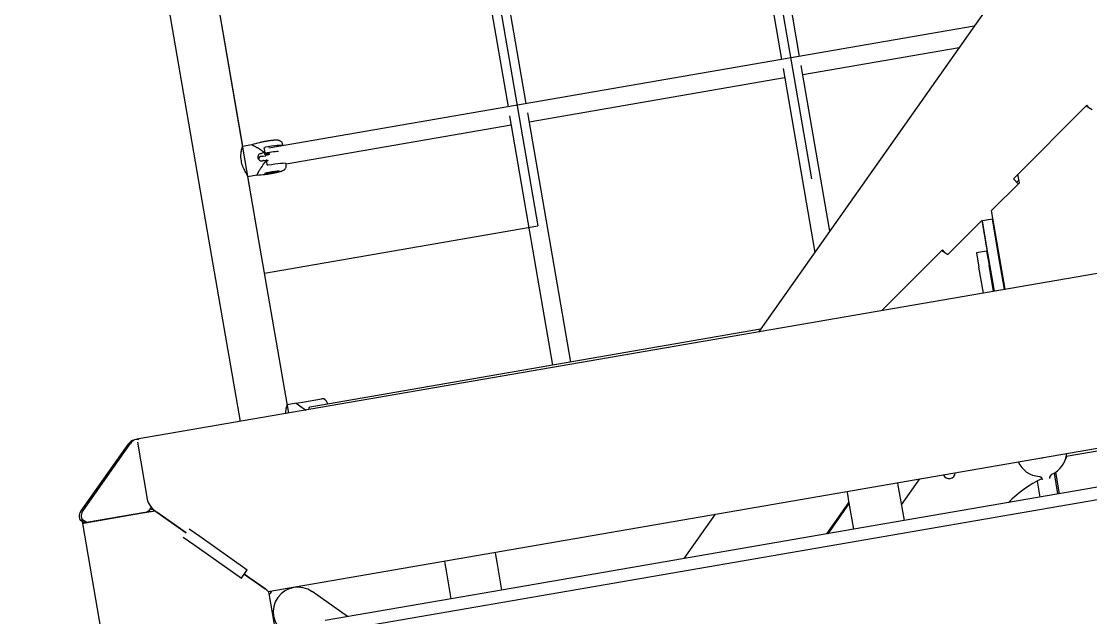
# Model space of a CAD drawing. Header units: millimetres. Extents: x 246416442 to 246896683, y 7418963194 to 7419503218.
# Drawn here: x 246834276 to 246835323, y 7419446325 to 7419446908 of the extents above; entities that cross this region are included whole.
import ezdxf
from ezdxf.lldxf.tags import DXFTag

# ---------------------------------------------------------------- set-up
doc = ezdxf.new("R2010")
doc.units = ezdxf.units.MM
doc.layers.add('L-Hatch Boundary', color=1, linetype='Continuous')
doc.layers.add('L-X-E-PLAY', color=9, linetype='Continuous')
doc.layers.add('L-SUB-SOIL DRAINAGE', color=170, linetype='SUBSOIL', lineweight=20)
doc.styles.get("Standard").update_dxf_attribs({"font": 'arial.ttf'})
tags = doc.linetypes.add('SUBSOIL', pattern='A,12.7,-5.08,["SSD",Standard,S=2.54,R=0,X=-2.54,Y=-1.27],-6.35', length=24.13).pattern_tags.tags
tags[6] = DXFTag(74, 10)

# ---------------------------------------------------------------- blocks, each defined once
blk = doc.blocks.new('Kubus Triple - Moduplay')
at = {"layer": 'L-X-E-PLAY', "lineweight": 25}
for p, q in [((-141514.2, -695474), (-141514.2, -694674)), ((-141514.2, -695474), (-141514.2, -694674)), ((-141514.2, -695474), (-141514.2, -694674)), ((-141514.2, -695474), (-141514.2, -694674)), ((-141514.2, -695474), (-141514.2, -694674)), ((-141562.5, -694690.2), (-141562.5, -695474)), ((-141251.5, -695147.4), (-141251.5, -695386.5)), ((-141233.5, -695386.5), (-141233.5, -695147.4)), ((-140979.7, -695147.4), (-140979.7, -695386.5)), ((-140961.7, -695386.5), (-140961.7, -695147.4)), ((-141514.2, -695380.5), (-141514.2, -695161)), ((-140614.2, -695212.6), (-141047.1, -695645.5)), ((-141242.5, -695251.6), (-141242.5, -695506.4)), ((-141242.5, -695251.6), (-141242.5, -695506.4)), ((-141242.5, -695251.6), (-141242.5, -695506.4)), ((-141242.5, -695251.6), (-141242.5, -695506.4)), ((-141242.5, -695251.6), (-141242.5, -695506.4)), ((-140970.7, -695251.6), (-140970.7, -695506.4)), ((-140970.7, -695251.6), (-140970.7, -695506.4)), ((-140970.7, -695251.6), (-140970.7, -695506.4)), ((-140970.7, -695251.6), (-140970.7, -695506.4)), ((-140970.7, -695251.6), (-140970.7, -695506.4)), ((-141505.2, -695380.5), (-141514.3, -695380.5)), ((-141493.8, -695386.5), (-141493.8, -695390.4)), ((-140788.1, -695386.5), (-141489.2, -695386.5)), ((-141475.2, -695386.5), (-141475.2, -695385.6)), ((-141501.2, -695393.8), (-141501.2, -695394.8)), ((-141496.2, -695390.4), (-141496.4, -695390.4)), ((-141496.4, -695393.3), (-141496.2, -695393.3)), ((-141496.4, -695397.8), (-141496.2, -695397.8)), ((-141493.9, -695390.4), (-141496.2, -695390.4)), ((-141496.2, -695393.3), (-141493.9, -695393.3)), ((-141496.2, -695397.8), (-141493.9, -695397.8)), ((-141493.8, -695390.4), (-141492.8, -695390.8)), ((-141492.8, -695392.9), (-141493.8, -695393.3)), ((-141492.8, -695398.1), (-141493.8, -695397.8)), ((-141493.8, -695397.8), (-141493.8, -695401.7)), ((-141251.5, -695395.5), (-141251.5, -695643.2)), ((-141233.5, -695643.2), (-141233.5, -695395.5)), ((-140979.7, -695395.5), (-140979.7, -695578.1)), ((-140961.7, -695560.1), (-140961.7, -695395.5)), ((-141475.2, -695405.5), (-141475.2, -695404.5)), ((-141475.2, -695404.5), (-141251.5, -695404.5)), ((-141233.5, -695404.5), (-140979.7, -695404.5)), ((-140961.7, -695404.5), (-140806.1, -695404.5)), ((-141514.2, -695474), (-141514.2, -695410.4)), ((-141514.2, -695410.5), (-141505.2, -695410.5)), ((-141562.5, -695474), (-141562.5, -695645.5)), ((-141514.2, -695645.5), (-141514.2, -695474)), ((-141514.2, -695645.5), (-141514.2, -695474)), ((-141514.2, -695645.5), (-141514.2, -695474)), ((-141514.2, -695645.5), (-141514.2, -695474)), ((-141514.2, -695645.5), (-141514.2, -695474)), ((-140775.7, -695540.1), (-140692.6, -695481.3)), ((-140693.3, -695481.8), (-140688.1, -695486.5)), ((-140693.1, -695481.9), (-140693.2, -695481.7)), ((-140690.9, -695483.9), (-140692.6, -695481.3)), ((-141514.2, -695506.4), (-141242.5, -695506.4)), ((-141514.2, -695506.4), (-141242.5, -695506.4)), ((-141514.2, -695506.4), (-141242.5, -695506.4)), ((-141514.2, -695506.4), (-141242.5, -695506.4)), ((-141514.2, -695506.4), (-141242.5, -695506.4)), ((-140802.1, -695567.2), (-140770.6, -695544.9)), ((-140771.9, -695545.8), (-140775.7, -695540.1)), ((-140773.1, -695544.1), (-140770.6, -695542.3)), ((-140770.6, -695544.9), (-140770.6, -695536.5)), ((-140851.5, -695602.1), (-140813.1, -695575)), ((-140813.1, -695575), (-140813.1, -695645.1)), ((-140802.6, -695575.6), (-140812.6, -695575.6)), ((-140812.6, -695609.3), (-140812.6, -695575.6)), ((-140802.6, -695609.3), (-140802.6, -695575.6)), ((-140802.1, -695645.1), (-140802.1, -695567.2)), ((-140924.8, -695645.5), (-140856, -695596.9)), ((-140856.6, -695597.3), (-140851.5, -695602.1)), ((-140856.5, -695597.5), (-140856.6, -695597.3)), ((-140854.3, -695599.5), (-140856, -695596.9)), ((-140823.6, -695605.5), (-140823.6, -695619.5)), ((-140813.6, -695605.5), (-140823.6, -695605.5)), ((-140813.6, -695605.5), (-140813.6, -695619.5)), ((-140812.6, -695645.5), (-140812.6, -695609.3)), ((-140802.6, -695645.5), (-140802.6, -695609.3)), ((-140823.6, -695645.5), (-140823.6, -695619.5)), ((-140813.6, -695645.5), (-140813.6, -695619.5)), ((-141505.2, -695637.2), (-141514.2, -695637.2)), ((-141505.2, -695637.2), (-141496.9, -695637.2)), ((-141505.2, -695637.2), (-141500.2, -695642.2)), ((-141496.9, -695637.2), (-141480.2, -695637.2)), ((-140802.6, -695639.3), (-140802.1, -695638.8)), ((-141730.6, -695705.1), (-141674.5, -695649)), ((-141728.4, -695704.8), (-141672.4, -695648.7)), ((-141665, -695648.4), (-141665, -695705)), ((-139466.8, -695645.5), (-141663, -695645.5)), ((-141500.2, -695642.2), (-141496.9, -695645.5)), ((-141493.8, -695644.6), (-141493.8, -695645.5)), ((-141475.2, -695643.2), (-141492.8, -695643.2)), ((-141475.2, -695643.2), (-141475.2, -695642.2)), ((-141044.8, -695643.2), (-141475.2, -695643.2)), ((-140813.1, -695645.1), (-140812.6, -695645.1)), ((-140802.1, -695639.7), (-140802.6, -695640.2)), ((-140802.6, -695645.1), (-140802.1, -695645.1)), ((-141733, -695714), (-141731.6, -695715.4)), ((-141731.6, -695714.2), (-141731.6, -695717.7)), ((-141728.7, -695717.7), (-141731.6, -695717.7)), ((-141731.6, -695717.7), (-141731.6, -697913.9)), ((-141730.8, -695713.7), (-141727.9, -695716.6)), ((-141728.4, -695716.1), (-141729.9, -695717.6)), ((-141672.1, -695717.7), (-141728.7, -695717.7)), ((-141669.5, -695717.4), (-141725.5, -695717.4)), ((-141723.3, -695717.4), (-141723, -695717.7)), ((-141659.5, -695717.7), (-141672.1, -695717.7)), ((-141633.1, -695744), (-141658, -695719.2)), ((-141658, -695719.2), (-141633.1, -695744)), ((-141629.5, -695740.5), (-141620.5, -695749.5)), ((-141636.6, -695747.6), (-141627.6, -695756.6)), ((-141620.5, -695749.5), (-141580.2, -695789.8)), ((-141627.6, -695756.6), (-141587.3, -695796.9)), ((-141587.3, -695796.9), (-141580.2, -695789.8)), ((-141566, -695811.1), (-141583.8, -695793.4)), ((-141583.8, -695793.4), (-141566, -695811.1)), ((-141563.7, -695814), (-139565.2, -695814)), ((-141563.1, -697814.6), (-141563.1, -695816.1)), ((-141535.1, -695814), (-141535.8, -695814.7)), ((-141388.1, -695816.7), (-141388.1, -695814)), ((-141388.1, -695823.8), (-141388.1, -695816.7)), ((-141338.1, -695814), (-141338.1, -695816.7)), ((-141338.1, -695816.7), (-141338.1, -695823.8)), ((-141156.5, -695851.6), (-141119, -695814)), ((-140988.1, -695816.7), (-140988.1, -695814)), ((-140988.1, -695823.8), (-140988.1, -695816.7)), ((-140938.1, -695814), (-140938.1, -695816.7)), ((-140916.2, -695814), (-140938.1, -695835.9)), ((-140938.1, -695816.7), (-140938.1, -695823.8)), ((-140770.8, -695816.4), (-140687.6, -695816.4)), ((-141491.4, -695851.6), (-141521.3, -695821.6)), ((-141388.1, -695851.6), (-141388.1, -695823.8)), ((-141338.1, -695823.8), (-141338.1, -695851.6)), ((-141014.9, -695851.6), (-140988.1, -695824.8)), ((-140988.1, -695825.7), (-141014, -695851.6)), ((-140988.1, -695851.6), (-140988.1, -695823.8)), ((-140938.1, -695823.8), (-140938.1, -695851.6)), ((-140803.1, -695835.8), (-140803.1, -695851.6)), ((-140785.1, -695851.6), (-140785.1, -695830.8)), ((-140783.6, -695851.6), (-140783.6, -695830.1)), ((-141388.1, -695851.6), (-141513.5, -695851.6)), ((-141338.1, -695851.6), (-141388.1, -695851.6)), ((-140988.1, -695851.6), (-141338.1, -695851.6)), ((-140938.1, -695851.6), (-140988.1, -695851.6)), ((-140588.1, -695851.6), (-140938.1, -695851.6)), ((-141513.5, -695863.6), (-139612.7, -695863.6)), ((-141513.5, -695863.6), (-139612.7, -695863.6))]:
    blk.add_line(p, q, dxfattribs=at)
for centre, radius, start, end in [((-141489.9, -695514.7), 135.1, 93.1805, 96.5166), ((-141497.8, -695394.1), 3.68, 86.5891, 273.4109), ((-141497.8, -695395), 3.66, 160.9829, 172.0892), ((-141497.8, -695396), 3.66, 160.9829, 164.6106), ((-141497.8, -695396.9), 3.68, 86.5891, 157.0882), ((-141497, -695380.1), 10.3, 266.9532, 273.0468), ((-141497, -695383.5), 9.8, 266.7967, 273.2033), ((-141497, -695407.5), 9.8, 86.7967, 93.2033), ((-141491.8, -695386.2), 4.66, 257.0976, 272.4302), ((-141491.8, -695397.1), 4.29, 86.916, 103.5562), ((-141491.8, -695394), 4.29, 256.4438, 273.084), ((-141491.2, -695292), 119.4, 263.2638, 267.0391), ((-141488, -695652.2), 30.2, 150.2538, 167.1971), ((-141480.2, -695642.2), 5, 0, 90), ((-141665, -695655.5), 10, 122.8502, 135), ((-141665, -695655.5), 10, 81.8699, 89.5552), ((-141721.6, -695712.1), 10, 180.4448, 213.4631), ((-141721.6, -695712.1), 10, 135, 147.1498), ((-141721.6, -695712.1), 10, 213.4631, 214.4499), ((-141538.4, -695838.7), 24.1, 45, 225), ((-140886.6, -695812.7), 6, 192.388, 347.612), ((-140794.1, -695807.4), 25, 195.2601, 255.3215), ((-140794.1, -695807.4), 6.6, 265.5442, 274.4558), ((-140794.1, -695807.4), 25, 284.6785, 344.7399), ((-140792.6, -695805.2), 25, 323.2095, 333.256), ((-140762.9, -695954.1), 125, 106.2284, 124.8663), ((-140801.6, -695835.4), 4, 359.9535, 74.7911), ((-140786.6, -695835.4), 4, 105.1563, 180.047)]:
    blk.add_arc(centre, radius, start, end, dxfattribs=at)
for centre, major_axis, ratio, start_param, end_param in [((-141490.2, -695395.5), (-15, 15), 0.049175, -1.272421, -0.791933), ((-141490.2, -695386.6), (-15, 0), 0.098114, 3.171102, 4.88536), ((-141490.2, -695395.5), (-15, -15), 0.049175, -1.370693, -0.890205), ((-141490.2, -695391.8), (4.25, 0), 0.098114, 1.332708, 4.950477), ((-141490.2, -695391.8), (-9.7, 0), 0.098114, 3.042843, 4.852827), ((-141490.2, -695391.8), (-9.7, 0), 0.098114, 1.430359, 1.674315), ((-141490.2, -695404.5), (-15, 0), 0.098114, 3.141593, 4.88536), ((-141671.3, -695652.3), (-5.66, -5.66), 0.57735, 3.60833, 4.712389), ((-141669.1, -695652), (-5.66, -5.66), 0.57735, 3.141593, 4.712389), ((-141658, -695655.5), (6.02, -9.73), 0.381966, 2.909769, 3.164522), ((-141727.3, -695708.3), (5.66, 5.66), 0.57735, 1.570796, 3.476864), ((-141725.2, -695708), (5.66, 5.66), 0.57735, 1.570796, 3.141593), ((-141658, -695712.1), (-6.02, 9.73), 0.381966, 0.553574, 2.124371), ((-141721.6, -695719.2), (9.73, -6.02), 0.381966, 3.231519, 3.957457), ((-141722.3, -695710.9), (5.66, 5.66), 0.57735, 3.141593, 3.665191), ((-141666.2, -695710.9), (5.66, 5.66), 0.57735, 3.665191, 4.840274), ((-141665, -695719.2), (-4.87, 3.01), 0.381966, 4.570331, 5.086518), ((-141665, -695719.2), (-9.73, 6.02), 0.381966, 4.360173, 4.809051), ((-141665, -695719.2), (9.73, -6.02), 0.381966, 1.017222, 1.21858), ((-141573.1, -695811.1), (-9.73, 6.02), 0.381966, 3.373416, 4.158815), ((-141563.4, -695813.7), (3.54, 3.54), 0.57735, 4.260843, 5.163935)]:
    blk.add_ellipse(centre, major_axis=major_axis, ratio=ratio, start_param=start_param, end_param=end_param, dxfattribs=at)
blk.add_ellipse((-141490.2, -695410.4), major_axis=(7.25, 0), ratio=0.098114, dxfattribs=at)
for points, knots in [([(-141514.3, -695380.5), (-141514.3, -695380.5), (-141514.3, -695380.5), (-141514.5, -695380.7), (-141514.6, -695380.9), (-141515, -695381.5), (-141515.2, -695381.8), (-141515.7, -695382.8), (-141515.9, -695383.3), (-141516.4, -695384.5), (-141516.7, -695385.2), (-141517.2, -695386.7), (-141517.4, -695387.5), (-141517.8, -695389.2), (-141518, -695390.1), (-141518.2, -695392), (-141518.2, -695393), (-141518.2, -695395), (-141518.2, -695396), (-141518, -695398), (-141517.8, -695399), (-141517.4, -695400.8), (-141517.2, -695401.7), (-141516.7, -695403.5), (-141516.4, -695404.3), (-141515.9, -695405.8), (-141515.7, -695406.4), (-141515.2, -695407.7), (-141515, -695408.2), (-141514.6, -695409.2), (-141514.5, -695409.6), (-141514.3, -695410.1), (-141514.2, -695410.3), (-141514.2, -695410.4), (-141514.2, -695410.4), (-141514.2, -695410.4)], [0, 0, 0, 0, 0.0322307, 0.0322307, 0.0966419, 0.0966419, 0.1610531, 0.1610531, 0.2254642, 0.2254642, 0.2898754, 0.2898754, 0.3542866, 0.3542866, 0.4186978, 0.4186978, 0.4831089, 0.4831089, 0.5475201, 0.5475201, 0.6119313, 0.6119313, 0.6763424, 0.6763424, 0.7407536, 0.7407536, 0.8051648, 0.8051648, 0.869576, 0.869576, 0.9339871, 0.9339871, 0.9983983, 0.9983983, 1, 1, 1, 1]), ([(-141505.2, -695380.5), (-141505.1, -695380.5), (-141505, -695380.6), (-141504.7, -695380.8), (-141504.3, -695381), (-141503.9, -695381.3), (-141503.6, -695381.5), (-141503.3, -695381.8), (-141502.9, -695382.1), (-141502.3, -695382.6), (-141501.6, -695383.2), (-141500.9, -695383.8), (-141500.5, -695384.3), (-141500.2, -695384.5)], [0, 0, 0, 0, 0.106497, 0.218185, 0.329873, 0.385717, 0.441561, 0.497405, 0.553249, 0.664936, 0.776624, 0.888312, 1, 1, 1, 1]), ([(-141475.2, -695385.6), (-141475.2, -695385.2), (-141475.3, -695384.5), (-141475.6, -695383.5), (-141476.1, -695382.6), (-141476.8, -695381.9), (-141477.5, -695381.3), (-141478.3, -695380.9), (-141479.1, -695380.5), (-141480, -695380.3), (-141481.1, -695380.1), (-141482.5, -695379.9), (-141483.8, -695379.8), (-141485.3, -695379.7), (-141486.8, -695379.6), (-141488.3, -695379.6), (-141489.9, -695379.6), (-141491.5, -695379.6), (-141493.1, -695379.6), (-141494.6, -695379.7), (-141496.1, -695379.8), (-141496.9, -695379.8), (-141497.3, -695379.9)], [0, 0, 0, 0, 0.036024, 0.073152, 0.109702, 0.145462, 0.180004, 0.213844, 0.250676, 0.30236, 0.378015, 0.443226, 0.502126, 0.558778, 0.614368, 0.669413, 0.724201, 0.778932, 0.83378, 0.888959, 0.944794, 1, 1, 1, 1]), ([(-141493.8, -695386.5), (-141493.8, -695386.2), (-141493.7, -695385.9), (-141493.5, -695385.5), (-141493.4, -695385.4), (-141493.1, -695385.2), (-141493, -695385.1), (-141492.8, -695385.1)], [0, 0, 0, 0, 0.5, 0.5, 0.75, 0.75, 1, 1, 1, 1]), ([(-141500.2, -695404.4), (-141500.5, -695404.6), (-141500.9, -695405.1), (-141501.6, -695405.9), (-141502.3, -695406.7), (-141502.9, -695407.3), (-141503.3, -695407.8), (-141503.6, -695408.1), (-141503.9, -695408.5), (-141504.2, -695408.8), (-141504.4, -695409.1), (-141504.6, -695409.4), (-141504.8, -695409.7), (-141505, -695410), (-141505.2, -695410.3), (-141505.2, -695410.4), (-141505.2, -695410.4), (-141505.2, -695410.4), (-141505.2, -695410.4)], [0, 0, 0, 0, 0.099963, 0.199926, 0.29989, 0.399853, 0.449834, 0.499816, 0.549798, 0.599779, 0.649761, 0.699742, 0.749724, 0.799706, 0.899669, 0.999632, 0.999632, 1, 1, 1, 1]), ([(-141497.3, -695411.2), (-141496.9, -695411.2), (-141496.1, -695411.3), (-141494.7, -695411.4), (-141493.2, -695411.4), (-141491.6, -695411.4), (-141490, -695411.5), (-141488.4, -695411.4), (-141486.8, -695411.4), (-141485.3, -695411.3), (-141483.9, -695411.2), (-141482.6, -695411.1), (-141481.3, -695411), (-141480.1, -695410.8), (-141479.1, -695410.5), (-141478.3, -695410.2), (-141477.5, -695409.8), (-141476.8, -695409.2), (-141476.1, -695408.4), (-141475.6, -695407.5), (-141475.3, -695406.4), (-141475.2, -695405.8), (-141475.2, -695405.5)], [0, 0, 0, 0, 0.051979, 0.108158, 0.163506, 0.21843, 0.273177, 0.32793, 0.382869, 0.43824, 0.494439, 0.552273, 0.613865, 0.68873, 0.746981, 0.784749, 0.818596, 0.852927, 0.889029, 0.928661, 0.967611, 1, 1, 1, 1]), ([(-141492.8, -695403), (-141493, -695403), (-141493.1, -695403), (-141493.4, -695402.8), (-141493.5, -695402.7), (-141493.7, -695402.3), (-141493.8, -695402), (-141493.8, -695401.7)], [0, 0, 0, 0, 0.25, 0.25, 0.5, 0.5, 1, 1, 1, 1]), ([(-141505.2, -695410.4), (-141505.2, -695410.4), (-141505.2, -695410.4), (-141505.2, -695410.5), (-141505.2, -695410.5), (-141505.2, -695410.5)], [0, 0, 0, 0, 0.0039, 0.0039, 1, 1, 1, 1]), ([(-141493.8, -695644.6), (-141493.8, -695644.3), (-141493.7, -695643.9), (-141493.5, -695643.5), (-141493.4, -695643.4), (-141493.1, -695643.2), (-141493, -695643.2), (-141492.8, -695643.2)], [0, 0, 0, 0, 0.5, 0.5, 0.75, 0.75, 1, 1, 1, 1])]:
    blk.add_open_spline(points, degree=3, knots=knots, dxfattribs=at)
for points in [[(-141493.8, -695390.4), (-141493.9, -695390.4), (-141493.9, -695390.4)], [(-141493.9, -695393.3), (-141493.9, -695393.3), (-141493.8, -695393.3)], [(-141493.9, -695397.8), (-141493.9, -695397.8), (-141493.8, -695397.8)]]:
    blk.add_open_spline(points, degree=2, dxfattribs=at)

msp = doc.modelspace()

# ---------------------------------------------------------------- linework, layer by layer
at = {"layer": 'L-Hatch Boundary'}
msp.add_arc((246837109.1, 7419443602.6), 6285, 47.96542, 198.07766, dxfattribs=at)
at = {"layer": 'L-SUB-SOIL DRAINAGE', "ltscale": 0.75, "flags": 128}
msp.add_lwpolyline([(246836375.8, 7419368838, 0.049859), (246836452.7, 7419367265, 1.020543), (246838457.4, 7419363126.5, 0.507423), (246850958.7, 7419364620.6, 0.34783), (246860630.1, 7419364185, 0.95316), (246871514.2, 7419375336.2, 0.546089), (246865357.3, 7419391537), (246864331.6, 7419392202.5, 0.150991), (246858079.6, 7419390951.1, -0.535883), (246847993.3, 7419386178.8, -0.984857), (246841094.3, 7419392263.5, 0.048323), (246837369.4, 7419394790.3, -0.782041), (246859516.8, 7419399812.1, 0.326657), (246863339.2, 7419409468.3, 2.547694), (246851636.6, 7419416690.1, 0.258508), (246846203.9, 7419412601.5), (246842481.4, 7419417148.5), (246849924.6, 7419423239.5, 0.226894), (246850840.6, 7419425193.4), (246863936.9, 7419436077.3, 0.937903), (246860987.8, 7419443087, 0.16139), (246859063.4, 7419444536.1, 0.543513), (246850931.8, 7419449690.9, 0.965246), (246840526, 7419449656.9, 0.686425), (246830418.6, 7419442236.6), (246830214.5, 7419441333.6, 0.069561), (246826929.1, 7419442860.9), (246826948.5, 7419447931.5)], format="xyb", dxfattribs=at)

# ---------------------------------------------------------------- block references
at = {"layer": 'L-X-E-PLAY', "rotation": 9.786989520025928}
msp.add_blockref('Kubus Triple - Moduplay', (246855742.7, 7420156101.6), dxfattribs=at)
msp.add_blockref('Kubus Triple - Moduplay', (246855742.7, 7420156101.6), dxfattribs=at)

doc.saveas('drawing.dxf')
